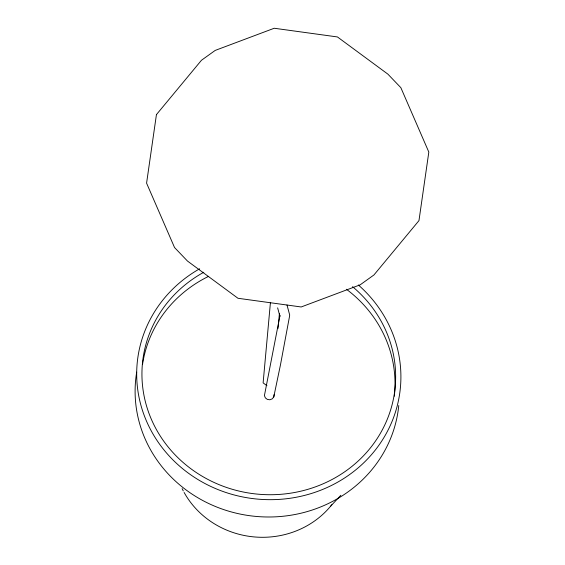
<?xml version="1.0" encoding="UTF-8"?>
<svg xmlns="http://www.w3.org/2000/svg" width="565" height="565" viewBox="0 0 565 565"><rect width="100%" height="100%" fill="white"/><g stroke="black" fill="none" stroke-linecap="round" stroke-linejoin="round"><path stroke-width="0.85" d="M270.444 302.395L263.12 382.886L266.913 385.676M278.058 328.406L279.414 313.533M280.021 315.305L264.413 395.599L265.359 397.88L267.358 399.413L269.858 399.773L272.21 398.876L273.764 396.955L274.117 394.532M273.764 396.955L280.459 364.898L289.428 316.873L289.683 314.973L286.999 305.001M330.737 506.07L340.85 495.279M277.634 307.847L279.929 316.365M331.832 504.715A87.483 82.208 5.2 0 1 184.126 492.468M183.286 490.921A87.483 82.208 5.2 0 1 182.1 488.577M398.77 405.522A132.175 124.208 5.2 0 1 250.931 515.866A132.175 124.208 5.2 0 1 136.695 372.13M358.344 284.986A132.175 124.208 5.2 0 1 357.306 468.59A132.175 124.208 5.2 0 1 163.017 448.737A132.175 124.208 5.2 0 1 199.664 268.778M352.553 286.674A126.913 119.257 5.2 0 1 354.869 463.957A126.913 119.257 5.2 0 1 167.191 445.771A126.913 119.257 5.2 0 1 203.781 272.259M142.578 364.185A126.913 119.257 5.2 0 1 208.655 276.327M346.416 289.245A126.913 119.257 5.2 0 1 394.314 396.206M156.434 114.603L146.582 183.152L174.543 247.534L187.495 261.065L237.971 298.278L301.18 306.972L360.188 284.817L373.945 274.957L418.969 220.618L428.821 152.07L400.86 87.688L387.908 74.156L337.432 36.944L274.23 28.25L215.223 50.405L201.465 60.264L156.434 114.603"/></g></svg>
